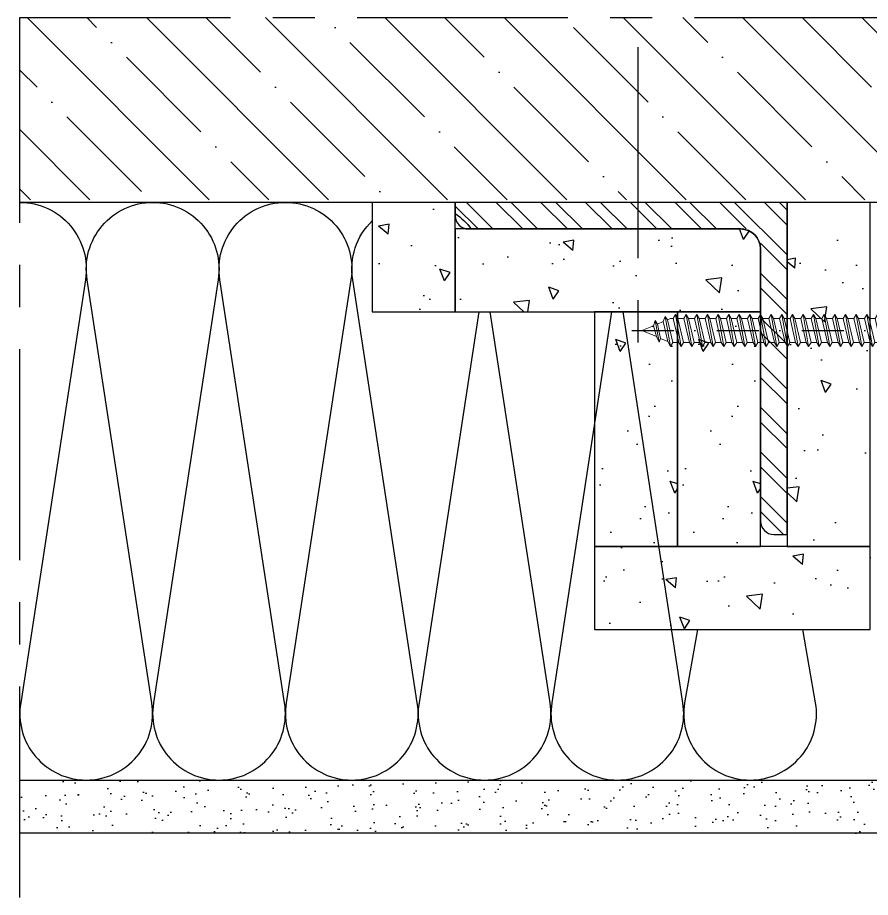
# Model space of a CAD drawing. Header units: millimetres. Extents: x -1598 to 10110, y -2803 to 662.
# Drawn here: x 2014 to 2142.5, y -763.8 to -631.3 of the extents above; entities that cross this region are included whole.
import ezdxf

# ---------------------------------------------------------------- set-up
doc = ezdxf.new("R2010")
doc.units = ezdxf.units.MM
for name, pattern in [('ACDINTGL', [3, 2, -1]), ('CENTER', [50.800000000000004, 31.75, -6.35, 6.35, -6.35]), ('DASHDOT2', [12.7, 6.35, -3.175, 0, -3.175])]:
    doc.linetypes.add(name, pattern=pattern)
for name, color, linetype in [('Cent4', 10, 'DASHDOT2'), ('CENT_12', 40, 'CENTER'), ('CENT_18', 3, 'CENTER'), ('CHide4', 10, 'ACDINTGL'), ('CONST18', 3, 'Continuous'), ('CONST25', 3, 'Continuous'), ('CONST35', 3, 'Continuous')]:
    doc.layers.add(name, color=color, linetype=linetype)
doc.layers.add('Cont3', color=70, linetype='Continuous', lineweight=18)
pattern_1 = [(140, (1900.164896579124, -944.6688997309561), (1.59390855389031, 18.2184668996004), [1.905, -20.955]), (85.00000000000001, (1900.164896579124, -944.6688997309561), (-19.105664288218, -3.524282597566698), [1.524, -16.764]), (190.451, (1900.297721579125, -943.1506997309557), (-17.51166878202919, 14.69425016659593), [1.619, -17.809]), (136.1842, (1895.084896579124, -944.6688997309561), (4.204232793272717, 27.10790408921299), [2.857499999999997, -31.43249999999998]), (186.6356, (1895.435246579125, -942.4099097309559), (-24.74255558900492, 23.74042344662372), [2.4285, -26.7135]), (81.18400000000004, (1895.084896579124, -944.6688997309561), (-24.74251178605977, 23.74046058139339), [2.286, -25.146]), (111, (1896.354896579124, -942.1288997309562), (10.22655185167625, 15.16148798353833), [1.905, -20.955]), (56.00000000000004, (1896.354896579124, -942.1288997309562), (-18.41879661223193, 6.180202834764708), [1.524, -16.764]), (161.4514, (1897.207106579124, -940.8654497309558), (-8.192285771605743, 21.34164907701245), [1.618999999999998, -17.80899999999996]), (127.5, (1900.164896579124, -944.6688997309561), (-8.455503887315311, 0.3088603250591822), [0, -16.5608, 0, -17.018, 0, -16.8275]), (97.49999999999993, (1900.164896579124, -944.6688997309561), (-10.01805748181195, 6.681966251030576), [0, -9.7028, 0, -16.1798, 0, -6.413500000000001]), (57.49999999999999, (1900.164896579124, -950.3330997309554), (0.5728743992673466, 13.55905951668714), [0, -6.349999999999995, 0, -19.81199999999998, 0, -26.28899999999998]), (47.5, (1900.164896579124, -952.8730997309563), (-2.542649103333301, 14.81291813860181), [0, -8.255, 0, -13.1572, 0, -18.669])]

# ---------------------------------------------------------------- blocks, each defined once
blk = doc.blocks.new('*U67', base_point=(44.0068394466582, 66.12203225745452))
at = {"layer": 'CONST25'}
for points in [[(44.0068394466582, 110.6220219044621, -0.4634545778523496), (48.93880906581893, 104.8000269679354), (44.07486982749748, 72.94401684098897, 0.4634545778523496), (49.0068394466582, 67.12202190446219)], [(49.0068394466582, 67.12202190446219, 0.4634545778523496), (53.93880906581892, 72.94401684098897), (49.07486982749748, 104.8000269679353, -0.4634545778523496), (54.00683944665817, 110.6220219044621, -0.4634545778523496)], [(54.0068394466582, 110.6220219044621, -0.4634545778523496), (58.93880906581892, 104.8000269679354), (54.07486982749747, 72.94401684098897, 0.4634545778523496), (59.0068394466582, 67.12202190446219)], [(59.0068394466582, 67.12202190446219, 0.4634545778523496), (63.93880906581892, 72.94401684098897), (59.07486982749747, 104.8000269679353, -0.4634545778523496), (64.0068394466582, 110.6220219044621, -0.4634545778523496)], [(64.0068394466582, 110.6220219044621, -0.4634545778523496), (68.93880906581893, 104.8000269679354), (64.07486982749748, 72.94401684098897, 0.4634545778523496), (69.0068394466582, 67.12202190446219)], [(76.79386514755893, 109.773225072523, -0.08420772985158748), (78.0068394466582, 108.6220219044621)], [(69.0068394466582, 67.12202190446219, 0.4634545778523496), (73.93880906581893, 72.94401684098897), (69.07486982749748, 104.8000269679353, -0.2475974856739737), (70.54386514755893, 109.2286559313323, -0.4634545778523496)], [(78.57937184947124, 102.3720219044621), (74.07486982749748, 72.94401684098897, 0.4634545778523496), (79.0068394466582, 67.12202190446219)], [(79.0068394466582, 67.12202190446219, 0.4634545778523496), (83.93880906581893, 72.94401684098897), (79.43430704384517, 102.3720219044621, -0.2475974856739737)], [(88.57937184947124, 102.3720219044622), (84.07486982749748, 72.94401684098897, 0.4634545778523496), (89.0068394466582, 67.12202190446219)], [(89.0068394466582, 67.12202190446219, 0.4634545778523496), (93.93880906581893, 72.94401684098897), (89.43430704384289, 102.3720219044621, -0.2475974856739737)], [(95.04092642977588, 78.46975746133688), (94.07486982749748, 72.94401684098897, 0.4634545778523496), (99.0068394466582, 67.12202190446219)], [(99.0068394466582, 67.12202190446219, 0.4634545778523496), (103.9388090658189, 72.94401684098897), (102.9727524635405, 78.46975746133688, -0.2475974856739737)]]:
    blk.add_lwpolyline(points, format="xyb", dxfattribs=at)
blk = doc.blocks.new('ws4070165')
at = {"layer": 'Cent4'}
blk.add_line((0, -79.5), (0, 1.5), dxfattribs=at)
at = {"layer": 'CHide4'}
for points in [[(-2.249999999999857, -1.332267629550188e-14), (-2.249999999999886, -1.930217387990253)], [(-1.499999999999943, -0.05601941987039449), (-1.499999999999886, -1.986236807862794)], [(-0.9999999999999996, -1.332267629550188e-14), (-0.9999999999999996, -1.930217387990253)], [(1.000000000000057, -1.332267629550188e-14), (1.000000000000114, -1.930217387990253)], [(1.5, -0.05601941987042292), (1.5, -1.986236807859014)], [(2.25, -1.332267629550188e-14), (2.25, -1.930217387990253)], [(-2.249999999999886, -1.930217387990253), (1.141309269314661e-13, -2.533103070960279)], [(2.250000000000114, -1.930217387990253), (1.141309269314661e-13, -2.533103070960279)]]:
    blk.add_lwpolyline(points, dxfattribs=at)
for centre, radius, start, end in [((-1.624999999999886, 3.319043873157299), 3.377377271188834, 259.3356704769311, 280.664329523068), ((4.440892098500626e-16, 3.357625992317012), 3.50337727118889, 253.4149171095056, 286.5850828904944), ((1.625000000000029, 3.319043873157271), 3.377377271188834, 259.335670476932, 280.6643295230689), ((-1.624999999999886, 1.388826485167031), 3.377377271188834, 259.3356704769311, 280.664329523068), ((1.141309269314661e-13, 6.165633644761543), 8.157377271188835, 262.9584886271688, 277.0415113728308), ((1.625000000000114, 1.388826485167031), 3.377377271188834, 259.335670476932, 280.6643295230689)]:
    blk.add_arc(centre, radius, start, end, dxfattribs=at)
at = {"layer": 'Cont3'}
for p, q in [((1.789999999999992, -72.40982438968966), (1.789999999999992, -73.2939100558945)), ((-1.79000000000002, -73.25218366420545), (-1.79000000000002, -73.67855772335213)), ((-1.613103839807664, -74.10562283242027), (-1.79000000000002, -73.67855772335213)), ((1.180452268242769, -75.1501361242742), (1.637967332569994, -74.04559705098545)), ((-0.9754483904147451, -75.64505926646574), (-1.347040288628625, -74.74795706612989))]:
    blk.add_line(p, q, dxfattribs=at)
blk.add_lwpolyline([(1.791506459504063, -4.294779810694877, -0.1866109358450073), (2.234515558074037, -2.99783762078016), (4.750000000000057, 0), (-4.75, 0), (-2.234515558073895, -2.99783762078016, -0.116451869033302), (-1.841963321462217, -3.777817373427993)], format="xyb", dxfattribs=at)
for points in [[(3.845889592923868e-05, -3.320854022577862), (-1.790000000000006, -3.7478163357938), (-2.399999999999991, -4.099999999999454), (-1.790000000000006, -4.452183664205108), (-1.4210854715202e-14, -4.031004026947244), (0.6099999999999994, -3.569255788066982), (-0.0001459969333410527, -3.320778904475219)], [(-2.399999999999991, -4.099999999999454), (0.6099999999999994, -3.569255788066982)], [(1.932703840336302, -2.800000000000011), (-1.932703840336274, -2.800000000000011)], [(-2.400000000000006, -5.699999999998894), (2.409999999999968, -4.851867222791142)], [(-1.790000000000006, -4.452183664205108), (-1.790000000000006, -5.347816335793766)], [(-1.79000000000002, -4.452183664204526), (-1.79000000000002, -5.347816335793183)], [(1.791506459504077, -4.294779810695161), (1.791506459504077, -4.494779810694368)], [(1.791506459504035, -5.208954634888599), (1.791506459504035, -6.094779810693794)], [(-2.400000000000006, -7.299999999998917), (2.409999999999968, -6.451867222791165)], [(-1.79000000000002, -6.052183664204549), (-1.79000000000002, -6.947816335793206)], [(-1.79000000000002, -7.652183664204571), (-1.79000000000002, -8.547816335793229)], [(1.791506459504035, -6.808954634888622), (1.791506459504035, -7.694779810693817)], [(-2.400000000000006, -8.89999999999894), (2.409999999999968, -8.051867222791188)], [(-1.79000000000002, -9.252183664204594), (-1.79000000000002, -10.14781633579325)], [(1.791506459504035, -8.408954634888644), (1.791506459504035, -9.29477981069384)], [(-2.400000000000006, -10.49999999999896), (2.409999999999968, -9.65186722279121)], [(1.791506459504035, -10.00895463488867), (1.791506459504035, -10.89477981069386)], [(-2.400000000000006, -12.09999999999899), (2.409999999999968, -11.25186722279123)], [(-1.79000000000002, -10.85218366420462), (-1.79000000000002, -11.74781633579327)], [(1.791506459504035, -11.60895463488869), (1.791506459504035, -12.49477981069388)], [(-2.400000000000006, -13.69999999999901), (2.409999999999968, -12.85186722279126)], [(-1.79000000000002, -12.45218366420464), (-1.79000000000002, -13.3478163357933)], [(1.791506459504035, -13.20895463488871), (1.791506459504035, -14.09477981069391)], [(-2.400000000000006, -15.29999999999903), (2.409999999999968, -14.45186722279128)], [(-1.79000000000002, -14.05218366420466), (-1.79000000000002, -14.94781633579332)], [(-1.79000000000002, -15.65218366420468), (-1.79000000000002, -16.54781633579334)], [(1.791506459504035, -14.80895463488874), (1.791506459504035, -15.69477981069393)], [(-2.400000000000006, -16.89999999999905), (2.409999999999968, -16.0518672227913)], [(1.791506459504035, -16.40895463488876), (1.791506459504035, -17.29477981069395)], [(-2.400000000000006, -18.49999999999908), (2.409999999999968, -17.65186722279132)], [(-1.79000000000002, -17.25218366420471), (-1.79000000000002, -18.14781633579337)], [(1.791506459504035, -18.00895463488878), (1.791506459504035, -18.89477981069398)], [(-2.400000000000006, -20.0999999999991), (2.409999999999968, -19.25186722279135)], [(-1.79000000000002, -18.85218366420473), (-1.79000000000002, -19.74781633579339)], [(1.791506459504035, -19.6089546348888), (1.791506459504035, -20.494779810694)], [(-2.400000000000006, -21.69999999999912), (2.409999999999968, -20.85186722279137)], [(-1.79000000000002, -20.45218366420475), (-1.79000000000002, -21.34781633579341)], [(-2.400000000000006, -23.29999999999914), (2.409999999999968, -22.45186722279139)], [(-1.79000000000002, -22.05218366420478), (-1.79000000000002, -22.94781633579343)], [(1.791506459504035, -21.20895463488883), (1.791506459504035, -22.09477981069402)], [(-1.79000000000002, -23.6521836642048), (-1.79000000000002, -24.54781633579346)], [(1.791506459504035, -22.80895463488885), (1.791506459504035, -23.69477981069404)], [(-2.400000000000006, -24.89999999999917), (2.409999999999968, -24.05186722279142)], [(1.791506459504035, -24.40895463488887), (1.791506459504035, -25.29477981069407)], [(-2.400000000000006, -26.49999999999919), (2.409999999999968, -25.65186722279144)], [(-1.79000000000002, -25.25218366420482), (-1.79000000000002, -26.14781633579348)], [(1.791506459504035, -26.00895463488889), (1.791506459504035, -26.89477981069409)], [(-2.400000000000006, -28.09999999999921), (2.409999999999968, -27.25186722279146)], [(-1.79000000000002, -26.85218366420484), (-1.79000000000002, -27.7478163357935)], [(1.791506459504035, -27.60895463488892), (1.791506459504035, -28.49477981069411)], [(-2.400000000000006, -29.69999999999924), (2.409999999999968, -28.85186722279148)], [(-1.79000000000002, -28.45218366420487), (-1.79000000000002, -29.34781633579352)], [(-2.400000000000006, -31.29999999999926), (2.409999999999968, -30.45186722279151)], [(-1.79000000000002, -30.05218366420489), (-1.79000000000002, -30.94781633579355)], [(1.791506459504035, -29.20895463488894), (1.791506459504035, -30.09477981069413)], [(-1.79000000000002, -31.65218366420491), (-1.79000000000002, -32.54781633579357)], [(1.791506459504035, -30.80895463488896), (1.791506459504035, -31.69477981069416)], [(-2.400000000000006, -32.89999999999928), (2.409999999999968, -32.05186722279153)], [(1.791506459504035, -32.40895463488899), (1.791506459504035, -33.29477981069418)], [(-2.400000000000006, -34.4999999999993), (2.409999999999968, -33.65186722279155)], [(-1.79000000000002, -33.25218366420494), (-1.79000000000002, -34.14781633579359)], [(1.791506459504035, -34.00895463488901), (1.791506459504035, -34.8947798106942)], [(-2.400000000000006, -36.09999999999933), (2.409999999999968, -35.25186722279157)], [(-1.79000000000002, -34.85218366420496), (-1.79000000000002, -35.74781633579362)], [(1.791506459504035, -35.60895463488903), (1.791506459504035, -36.49477981069423)], [(-2.400000000000006, -37.69999999999935), (2.409999999999968, -36.8518672227916)], [(-1.79000000000002, -36.45218366420498), (-1.79000000000002, -37.34781633579364)], [(-1.79000000000002, -38.052183664205), (-1.79000000000002, -38.94781633579366)], [(1.791506459504035, -37.20895463488905), (1.791506459504035, -38.09477981069425)], [(-2.400000000000006, -39.29999999999937), (2.409999999999968, -38.45186722279162)], [(-1.79000000000002, -39.65218366420503), (-1.79000000000002, -40.54781633579368)], [(1.791506459504035, -38.80895463488908), (1.791506459504035, -39.69477981069427)], [(-2.400000000000006, -40.89999999999939), (2.409999999999968, -40.05186722279164)], [(1.791506459504035, -40.4089546348891), (1.791506459504035, -41.29477981069429)], [(-2.400000000000006, -42.49999999999942), (2.409999999999968, -41.65186722279167)], [(-1.79000000000002, -41.25218366420505), (-1.79000000000002, -42.14781633579371)], [(1.791506459504035, -42.00895463488912), (1.791506459504035, -42.89477981069432)], [(-2.400000000000006, -44.09999999999944), (2.409999999999968, -43.25186722279169)], [(-1.79000000000002, -42.85218366420507), (-1.79000000000002, -43.74781633579373)], [(1.791506459504035, -43.60895463488914), (1.791506459504035, -44.49477981069434)], [(-2.400000000000006, -45.69999999999946), (2.409999999999968, -44.85186722279171)], [(-1.79000000000002, -44.45218366420509), (-1.79000000000002, -45.34781633579375)], [(-1.79000000000002, -46.05218366420512), (-1.79000000000002, -46.94781633579377)], [(1.791506459504035, -45.20895463488917), (1.791506459504035, -46.09477981069436)], [(-2.400000000000006, -47.29999999999949), (2.409999999999968, -46.45186722279173)], [(-1.79000000000002, -47.65218366420514), (-1.79000000000002, -48.5478163357938)], [(1.791506459504049, -46.80895463488919), (1.791506459504035, -47.69477981069438)], [(-2.400000000000006, -48.89999999999951), (2.409999999999968, -48.05186722279176)], [(1.791506459504049, -48.40895463488921), (1.791506459504035, -49.29477981069441)], [(-2.400000000000006, -50.49999999999953), (2.409999999999968, -49.65186722279178)], [(-1.79000000000002, -49.25218366420516), (-1.79000000000002, -50.14781633579382)], [(1.791506459504049, -50.00895463488924), (1.791506459504035, -50.89477981069443)], [(-2.400000000000006, -52.09999999999955), (2.409999999999968, -51.2518672227918)], [(-1.79000000000002, -50.85218366420519), (-1.79000000000002, -51.74781633579384)], [(1.789999999999992, -51.60982438968942), (1.789999999999992, -52.49391005589426)], [(-2.400000000000006, -53.69999999999958), (2.409999999999968, -52.85186722279182)], [(-1.79000000000002, -52.45218366420521), (-1.79000000000002, -53.34781633579387)], [(-1.79000000000002, -54.05218366420523), (-1.79000000000002, -54.94781633579389)], [(1.789999999999992, -53.20982438968944), (1.789999999999992, -54.09391005589428)], [(-2.400000000000006, -55.2999999999996), (2.409999999999968, -54.45186722279185)], [(1.789999999999992, -54.80982438968947), (1.789999999999992, -55.69391005589431)], [(-2.400000000000006, -56.89999999999962), (2.409999999999968, -56.05186722279187)], [(-1.79000000000002, -55.65218366420525), (-1.79000000000002, -56.54781633579391)], [(1.789999999999992, -56.40982438968949), (1.789999999999992, -57.29391005589433)], [(-2.400000000000006, -58.49999999999964), (2.409999999999968, -57.65186722279189)], [(-1.79000000000002, -57.25218366420528), (-1.79000000000002, -58.14781633579393)], [(1.789999999999992, -58.00982438968951), (1.789999999999992, -58.89391005589435)], [(-2.400000000000006, -60.09999999999967), (2.409999999999968, -59.25186722279192)], [(-1.79000000000002, -58.8521836642053), (-1.79000000000002, -59.74781633579396)], [(1.789999999999992, -59.60982438968954), (1.789999999999992, -60.49391005589437)], [(-2.400000000000006, -61.69999999999969), (2.409999999999968, -60.85186722279194)], [(-1.79000000000002, -60.45218366420532), (-1.79000000000002, -61.34781633579398)], [(-1.79000000000002, -62.05218366420534), (-1.79000000000002, -62.947816335794)], [(1.789999999999992, -61.20982438968956), (1.789999999999992, -62.0939100558944)], [(-2.400000000000006, -63.29999999999971), (2.409999999999968, -62.45186722279196)], [(1.789999999999992, -62.80982438968958), (1.789999999999992, -63.69391005589442)], [(-2.400000000000006, -64.89999999999974), (2.409999999999968, -64.05186722279198)], [(-1.79000000000002, -63.65218366420537), (-1.79000000000002, -64.54781633579402)], [(1.789999999999992, -64.4098243896896), (1.789999999999992, -65.29391005589444)], [(-2.400000000000006, -66.49999999999976), (2.409999999999968, -65.651867222792)], [(-1.79000000000002, -65.25218366420539), (-1.79000000000002, -66.14781633579405)], [(1.789999999999992, -66.00982438968963), (1.789999999999992, -66.89391005589447)], [(-2.400000000000006, -68.09999999999972), (2.409999999999968, -67.25186722279197)], [(-1.79000000000002, -66.85218366420541), (-1.79000000000002, -67.74781633579407)], [(-2.400000000000006, -69.69999999999975), (2.409999999999968, -68.851867222792)], [(-1.79000000000002, -68.45218366420538), (-1.79000000000002, -69.34781633579404)], [(1.789999999999992, -67.60982438968959), (1.789999999999992, -68.49391005589443)], [(-1.79000000000002, -70.0521836642054), (-1.79000000000002, -70.94781633579406)], [(1.789999999999992, -69.20982438968962), (1.789999999999992, -70.09391005589445)], [(-2.400000000000006, -71.29999999999977), (2.409999999999968, -70.45186722279202)], [(1.789999999999992, -70.80982438968964), (1.789999999999992, -71.69391005589448)], [(-2.400000000000006, -72.89999999999979), (2.409999999999968, -72.05186722279204)], [(-1.79000000000002, -71.65218366420542), (-1.79000000000002, -72.54781633579408)], [(-2.129745309558766, -74.45234680641195), (2.409999999999968, -73.65186722279206)], [(-1.502585629176211, -75.96644421256521), (1.739368305670383, -75.39480026363779)], [(0.9159305740027268, -75.78874798605041), (-2.842170943040401e-14, -77.99999999999999), (-0.7267659718505276, -76.24543173408722)]]:
    blk.add_lwpolyline(points, dxfattribs=at)
for points in [[(1.789999999999992, -5.209824389688762), (2.409999999999968, -4.851867222791142), (1.789999999999992, -4.493910055893579), (-1.79000000000002, -5.34781633579324), (-2.400000000000006, -5.699999999998894), (-1.79000000000002, -6.052183664204549)], [(1.789999999999992, -6.809824389688785), (2.409999999999968, -6.451867222791165), (1.789999999999992, -6.093910055893602), (-1.79000000000002, -6.947816335793263), (-2.400000000000006, -7.299999999998917), (-1.79000000000002, -7.652183664204571)], [(1.789999999999992, -8.409824389688808), (2.409999999999968, -8.051867222791188), (1.789999999999992, -7.693910055893625), (-1.79000000000002, -8.547816335793286), (-2.400000000000006, -8.89999999999894), (-1.79000000000002, -9.252183664204594)], [(1.789999999999992, -10.00982438968883), (2.409999999999968, -9.65186722279121), (1.789999999999992, -9.293910055893647), (-1.79000000000002, -10.14781633579331), (-2.400000000000006, -10.49999999999896), (-1.79000000000002, -10.85218366420462)], [(1.789999999999992, -11.60982438968885), (2.409999999999968, -11.25186722279123), (1.789999999999992, -10.89391005589367), (-1.79000000000002, -11.74781633579333), (-2.400000000000006, -12.09999999999899), (-1.79000000000002, -12.45218366420464)], [(1.789999999999992, -13.20982438968888), (2.409999999999968, -12.85186722279126), (1.789999999999992, -12.49391005589369), (-1.79000000000002, -13.34781633579335), (-2.400000000000006, -13.69999999999901), (-1.79000000000002, -14.05218366420466)], [(1.789999999999992, -14.8098243896889), (2.409999999999968, -14.45186722279128), (1.789999999999992, -14.09391005589372), (-1.79000000000002, -14.94781633579338), (-2.400000000000006, -15.29999999999903), (-1.79000000000002, -15.65218366420468)], [(1.789999999999992, -16.40982438968892), (2.409999999999968, -16.0518672227913), (1.789999999999992, -15.69391005589374), (-1.79000000000002, -16.5478163357934), (-2.400000000000006, -16.89999999999905), (-1.79000000000002, -17.25218366420471)], [(1.789999999999992, -18.00982438968894), (2.409999999999968, -17.65186722279132), (1.789999999999992, -17.29391005589376), (-1.79000000000002, -18.14781633579342), (-2.400000000000006, -18.49999999999908), (-1.79000000000002, -18.85218366420473)], [(1.789999999999992, -19.60982438968897), (2.409999999999968, -19.25186722279135), (1.789999999999992, -18.89391005589378), (-1.79000000000002, -19.74781633579344), (-2.400000000000006, -20.0999999999991), (-1.79000000000002, -20.45218366420475)], [(1.789999999999992, -21.20982438968899), (2.409999999999968, -20.85186722279137), (1.789999999999992, -20.49391005589381), (-1.79000000000002, -21.34781633579347), (-2.400000000000006, -21.69999999999912), (-1.79000000000002, -22.05218366420478)], [(1.789999999999992, -22.80982438968901), (2.409999999999968, -22.45186722279139), (1.789999999999992, -22.09391005589383), (-1.79000000000002, -22.94781633579349), (-2.400000000000006, -23.29999999999914), (-1.79000000000002, -23.6521836642048)], [(1.789999999999992, -24.40982438968904), (2.409999999999968, -24.05186722279142), (1.789999999999992, -23.69391005589385), (-1.79000000000002, -24.54781633579351), (-2.400000000000006, -24.89999999999917), (-1.79000000000002, -25.25218366420482)], [(1.789999999999992, -26.00982438968906), (2.409999999999968, -25.65186722279144), (1.789999999999992, -25.29391005589387), (-1.79000000000002, -26.14781633579354), (-2.400000000000006, -26.49999999999919), (-1.79000000000002, -26.85218366420484)], [(1.789999999999992, -27.60982438968908), (2.409999999999968, -27.25186722279146), (1.789999999999992, -26.8939100558939), (-1.79000000000002, -27.74781633579356), (-2.400000000000006, -28.09999999999921), (-1.79000000000002, -28.45218366420487)], [(1.789999999999992, -29.2098243896891), (2.409999999999968, -28.85186722279148), (1.789999999999992, -28.49391005589392), (-1.79000000000002, -29.34781633579358), (-2.400000000000006, -29.69999999999924), (-1.79000000000002, -30.05218366420489)], [(1.789999999999992, -30.80982438968913), (2.409999999999968, -30.45186722279151), (1.789999999999992, -30.09391005589394), (-1.79000000000002, -30.9478163357936), (-2.400000000000006, -31.29999999999926), (-1.79000000000002, -31.65218366420491)], [(1.789999999999992, -32.40982438968915), (2.409999999999968, -32.05186722279153), (1.789999999999992, -31.69391005589397), (-1.79000000000002, -32.54781633579363), (-2.400000000000006, -32.89999999999928), (-1.79000000000002, -33.25218366420494)], [(1.789999999999992, -34.00982438968917), (2.409999999999968, -33.65186722279155), (1.789999999999992, -33.29391005589399), (-1.79000000000002, -34.14781633579365), (-2.400000000000006, -34.4999999999993), (-1.79000000000002, -34.85218366420496)], [(1.789999999999992, -35.60982438968919), (2.409999999999968, -35.25186722279157), (1.789999999999992, -34.89391005589401), (-1.79000000000002, -35.74781633579367), (-2.400000000000006, -36.09999999999933), (-1.79000000000002, -36.45218366420498)], [(1.789999999999992, -37.20982438968922), (2.409999999999968, -36.8518672227916), (1.789999999999992, -36.49391005589403), (-1.79000000000002, -37.34781633579369), (-2.400000000000006, -37.69999999999935), (-1.79000000000002, -38.052183664205)], [(1.789999999999992, -38.80982438968924), (2.409999999999968, -38.45186722279162), (1.789999999999992, -38.09391005589406), (-1.79000000000002, -38.94781633579372), (-2.400000000000006, -39.29999999999937), (-1.79000000000002, -39.65218366420503)], [(1.789999999999992, -40.40982438968926), (2.409999999999968, -40.05186722279164), (1.789999999999992, -39.69391005589408), (-1.79000000000002, -40.54781633579374), (-2.400000000000006, -40.89999999999939), (-1.79000000000002, -41.25218366420505)], [(1.789999999999992, -42.00982438968929), (2.409999999999968, -41.65186722279167), (1.789999999999992, -41.2939100558941), (-1.79000000000002, -42.14781633579376), (-2.400000000000006, -42.49999999999942), (-1.79000000000002, -42.85218366420507)], [(1.789999999999992, -43.60982438968931), (2.409999999999968, -43.25186722279169), (1.789999999999992, -42.89391005589412), (-1.79000000000002, -43.74781633579379), (-2.400000000000006, -44.09999999999944), (-1.79000000000002, -44.45218366420509)], [(1.789999999999992, -45.20982438968933), (2.409999999999968, -44.85186722279171), (1.789999999999992, -44.49391005589415), (-1.79000000000002, -45.34781633579381), (-2.400000000000006, -45.69999999999946), (-1.79000000000002, -46.05218366420512)], [(1.789999999999992, -46.80982438968935), (2.409999999999968, -46.45186722279173), (1.789999999999992, -46.09391005589417), (-1.79000000000002, -46.94781633579383), (-2.400000000000006, -47.29999999999949), (-1.79000000000002, -47.65218366420514)], [(1.789999999999992, -48.40982438968938), (2.409999999999968, -48.05186722279176), (1.789999999999992, -47.69391005589419), (-1.79000000000002, -48.54781633579385), (-2.400000000000006, -48.89999999999951), (-1.79000000000002, -49.25218366420516)], [(1.789999999999992, -50.0098243896894), (2.409999999999968, -49.65186722279178), (1.789999999999992, -49.29391005589422), (-1.79000000000002, -50.14781633579388), (-2.400000000000006, -50.49999999999953), (-1.79000000000002, -50.85218366420519)], [(1.789999999999992, -51.60982438968942), (2.409999999999968, -51.2518672227918), (1.789999999999992, -50.89391005589424), (-1.79000000000002, -51.7478163357939), (-2.400000000000006, -52.09999999999955), (-1.79000000000002, -52.45218366420521)], [(1.789999999999992, -53.20982438968944), (2.409999999999968, -52.85186722279182), (1.789999999999992, -52.49391005589426), (-1.79000000000002, -53.34781633579392), (-2.400000000000006, -53.69999999999958), (-1.79000000000002, -54.05218366420523)], [(1.789999999999992, -54.80982438968947), (2.409999999999968, -54.45186722279185), (1.789999999999992, -54.09391005589428), (-1.79000000000002, -54.94781633579395), (-2.400000000000006, -55.2999999999996), (-1.79000000000002, -55.65218366420525)], [(1.789999999999992, -56.40982438968949), (2.409999999999968, -56.05186722279187), (1.789999999999992, -55.69391005589431), (-1.79000000000002, -56.54781633579397), (-2.400000000000006, -56.89999999999962), (-1.79000000000002, -57.25218366420528)], [(1.789999999999992, -58.00982438968951), (2.409999999999968, -57.65186722279189), (1.789999999999992, -57.29391005589433), (-1.79000000000002, -58.14781633579399), (-2.400000000000006, -58.49999999999964), (-1.79000000000002, -58.8521836642053)], [(1.789999999999992, -59.60982438968954), (2.409999999999968, -59.25186722279192), (1.789999999999992, -58.89391005589435), (-1.79000000000002, -59.74781633579401), (-2.400000000000006, -60.09999999999967), (-1.79000000000002, -60.45218366420532)], [(1.789999999999992, -61.20982438968956), (2.409999999999968, -60.85186722279194), (1.789999999999992, -60.49391005589437), (-1.79000000000002, -61.34781633579404), (-2.400000000000006, -61.69999999999969), (-1.79000000000002, -62.05218366420534)], [(1.789999999999992, -62.80982438968958), (2.409999999999968, -62.45186722279196), (1.789999999999992, -62.0939100558944), (-1.79000000000002, -62.94781633579406), (-2.400000000000006, -63.29999999999971), (-1.79000000000002, -63.65218366420537)], [(1.789999999999992, -64.4098243896896), (2.409999999999968, -64.05186722279198), (1.789999999999992, -63.69391005589442), (-1.79000000000002, -64.54781633579408), (-2.400000000000006, -64.89999999999974), (-1.79000000000002, -65.25218366420539)], [(1.789999999999992, -66.00982438968963), (2.409999999999968, -65.651867222792), (1.789999999999992, -65.29391005589444), (-1.79000000000002, -66.1478163357941), (-2.400000000000006, -66.49999999999976), (-1.79000000000002, -66.85218366420541)], [(1.789999999999992, -67.60982438968959), (2.409999999999968, -67.25186722279197), (1.789999999999992, -66.89391005589441), (-1.79000000000002, -67.74781633579407), (-2.400000000000006, -68.09999999999972), (-1.79000000000002, -68.45218366420538)], [(1.789999999999992, -69.20982438968962), (2.409999999999968, -68.851867222792), (1.789999999999992, -68.49391005589443), (-1.79000000000002, -69.34781633579409), (-2.400000000000006, -69.69999999999975), (-1.79000000000002, -70.0521836642054)], [(1.789999999999992, -70.80982438968964), (2.409999999999968, -70.45186722279202), (1.789999999999992, -70.09391005589445), (-1.79000000000002, -70.94781633579412), (-2.400000000000006, -71.29999999999977), (-1.79000000000002, -71.65218366420542)], [(1.789999999999992, -72.40982438968966), (2.409999999999968, -72.05186722279204), (1.789999999999992, -71.69391005589448), (-1.79000000000002, -72.54781633579414), (-2.400000000000006, -72.89999999999979), (-1.79000000000002, -73.25218366420545)], [(1.637967332569995, -74.04559705098545), (2.409999999999968, -73.65186722279206), (1.789999999999992, -73.2939100558945), (-1.613103839807667, -74.10562283242025), (-2.129745309558766, -74.45234680641195), (-1.347040288628621, -74.7479570661299)], [(1.180452268242769, -75.1501361242742), (1.739368305670383, -75.39480026363779), (0.915930574002724, -75.78874798605041), (-0.7267659718505303, -76.24543173408722), (-1.502585629176211, -75.96644421256521), (-0.9754483904147443, -75.64505926646574)]]:
    blk.add_lwpolyline(points, close=True, dxfattribs=at)

msp = doc.modelspace()

# ---------------------------------------------------------------- hatches: boundary and pattern name
at = {"layer": 'CONST25'}
h = msp.add_hatch(dxfattribs=at)
h.set_pattern_fill('ANSI35', color=256, scale=2, angle=90, style=0)
h.set_pattern_definition([(135, (1900.164897177063, -1144.668900315588), (-8.980256121069154, -8.980256121069152), []), (135, (1900.164897177063, -1135.688640315588), (-8.980256121069154, -8.980256121069152), [15.875, -3.175, 0, -3.175])])
h.paths.add_polyline_path([(2107.409893440067, -658.7239896387941), (2189.914443032303, -658.7239896387941), (2189.914443032303, -631.2932967910397), (2014.336288872865, -631.2932967910397), (2014.336288872865, -658.7239896387941)])
h = msp.add_hatch(dxfattribs=at)
h.set_pattern_fill('AR-CONC', color=256, scale=0.1, angle=90, style=0)
h.set_pattern_definition([(140, (1990.164896579124, -1144.668899730956), (1.59390855389031, 18.2184668996004), [1.905, -20.955]), (85.00000000000001, (1990.164896579124, -1144.668899730956), (-19.105664288218, -3.524282597566698), [1.524, -16.764]), (190.451, (1990.297721579125, -1143.150699730956), (-17.51166878202919, 14.69425016659593), [1.619, -17.809]), (136.1842, (1985.084896579124, -1144.668899730956), (4.204232793272717, 27.10790408921299), [2.857499999999997, -31.43249999999998]), (186.6356, (1985.435246579125, -1142.409909730956), (-24.74255558900492, 23.74042344662372), [2.4285, -26.7135]), (81.18400000000004, (1985.084896579124, -1144.668899730956), (-24.74251178605977, 23.74046058139339), [2.286, -25.146]), (111, (1986.354896579124, -1142.128899730956), (10.22655185167625, 15.16148798353833), [1.905, -20.955]), (56.00000000000004, (1986.354896579124, -1142.128899730956), (-18.41879661223193, 6.180202834764708), [1.524, -16.764]), (161.4514, (1987.207106579124, -1140.865449730956), (-8.192285771605743, 21.34164907701245), [1.618999999999998, -17.80899999999996]), (127.5, (1990.164896579124, -1144.668899730956), (-8.455503887315311, 0.3088603250591822), [0, -16.5608, 0, -17.018, 0, -16.8275]), (97.49999999999993, (1990.164896579124, -1144.668899730956), (-10.01805748181195, 6.681966251030576), [0, -9.7028, 0, -16.1798, 0, -6.413500000000001]), (57.49999999999999, (1990.164896579124, -1150.333099730955), (0.5728743992673466, 13.55905951668714), [0, -6.349999999999995, 0, -19.81199999999998, 0, -26.28899999999998]), (47.5, (1990.164896579124, -1152.873099730956), (-2.542649103333301, 14.81291813860181), [0, -8.255, 0, -13.1572, 0, -18.669])])
h.paths.add_polyline_path([(2079.910340274666, -659.1239896387938), (2067.410340274666, -659.1239896387938), (2067.410340274666, -675.6239896387938), (2079.910340274666, -675.6239896387938)])
h = msp.add_hatch(dxfattribs=at)
h.set_pattern_fill('ANSI32', color=256, scale=0.5, angle=90, style=0)
h.set_pattern_definition([(135, (1900.164896579124, -944.6688997309561), (-3.367596045400933, -3.367596045400933), []), (135, (1900.164896579124, -942.4238347309561), (-3.367596045400933, -3.367596045400933), [])])
h.paths.add_polyline_path([(2129.910340274666, -659.1239896387938), (2079.910340274666, -659.1239896387938), (2079.910340274666, -663.1239896387938), (2125.910340274666, -663.1239896387938), (2125.910340274666, -709.1239896387938), (2129.910340274666, -709.1239896387938)])
h = msp.add_hatch(dxfattribs=at)
h.set_pattern_fill('AR-CONC', color=256, scale=0.1, angle=90, style=0)
h.set_pattern_definition(pattern_1)
h.paths.add_polyline_path([(2142.410340274666, -659.1239896387938), (2129.910340274666, -659.1239896387938), (2129.910340274666, -709.1239896387938), (2129.910340274666, -710.9285185250442), (2142.410340274666, -710.9285185250442)])
h = msp.add_hatch(dxfattribs=at)
h.set_pattern_fill('AR-CONC', color=256, scale=0.1, angle=90, style=0)
h.set_pattern_definition([(140, (1900.164896579124, -1204.668899730956), (1.59390855389031, 18.2184668996004), [1.905, -20.955]), (85.00000000000001, (1900.164896579124, -1204.668899730956), (-19.105664288218, -3.524282597566698), [1.524, -16.764]), (190.451, (1900.297721579125, -1203.150699730956), (-17.51166878202919, 14.69425016659593), [1.619, -17.809]), (136.1842, (1895.084896579124, -1204.668899730956), (4.204232793272717, 27.10790408921299), [2.857499999999997, -31.43249999999998]), (186.6356, (1895.435246579125, -1202.409909730956), (-24.74255558900492, 23.74042344662372), [2.4285, -26.7135]), (81.18400000000004, (1895.084896579124, -1204.668899730956), (-24.74251178605977, 23.74046058139339), [2.286, -25.146]), (111, (1896.354896579124, -1202.128899730956), (10.22655185167625, 15.16148798353833), [1.905, -20.955]), (56.00000000000004, (1896.354896579124, -1202.128899730956), (-18.41879661223193, 6.180202834764708), [1.524, -16.764]), (161.4514, (1897.207106579124, -1200.865449730956), (-8.192285771605743, 21.34164907701245), [1.618999999999998, -17.80899999999996]), (127.5, (1900.164896579124, -1204.668899730956), (-8.455503887315311, 0.3088603250591822), [0, -16.5608, 0, -17.018, 0, -16.8275]), (97.49999999999993, (1900.164896579124, -1204.668899730956), (-10.01805748181195, 6.681966251030576), [0, -9.7028, 0, -16.1798, 0, -6.413500000000001]), (57.49999999999999, (1900.164896579124, -1210.333099730955), (0.5728743992673466, 13.55905951668714), [0, -6.349999999999995, 0, -19.81199999999998, 0, -26.28899999999998]), (47.5, (1900.164896579124, -1212.873099730956), (-2.542649103333301, 14.81291813860181), [0, -8.255, 0, -13.1572, 0, -18.669])])
h.paths.add_polyline_path([(2125.910340274666, -663.1239896387938), (2079.910340274666, -663.1239896387938), (2079.910340274666, -675.6239896387938), (2125.910340274666, -675.6239896387938)])
h = msp.add_hatch(dxfattribs=at)
h.set_pattern_fill('AR-CONC', color=256, scale=0.1, angle=90, style=0)
h.set_pattern_definition([(140, (1887.664896579124, -944.6688997309561), (1.59390855389031, 18.2184668996004), [1.905, -20.955]), (85.00000000000001, (1887.664896579124, -944.6688997309561), (-19.105664288218, -3.524282597566698), [1.524, -16.764]), (190.451, (1887.797721579125, -943.1506997309557), (-17.51166878202919, 14.69425016659593), [1.619, -17.809]), (136.1842, (1882.584896579124, -944.6688997309561), (4.204232793272717, 27.10790408921299), [2.857499999999997, -31.43249999999998]), (186.6356, (1882.935246579125, -942.4099097309559), (-24.74255558900492, 23.74042344662372), [2.4285, -26.7135]), (81.18400000000004, (1882.584896579124, -944.6688997309561), (-24.74251178605977, 23.74046058139339), [2.286, -25.146]), (111, (1883.854896579124, -942.1288997309562), (10.22655185167625, 15.16148798353833), [1.905, -20.955]), (56.00000000000004, (1883.854896579124, -942.1288997309562), (-18.41879661223193, 6.180202834764708), [1.524, -16.764]), (161.4514, (1884.707106579124, -940.8654497309558), (-8.192285771605743, 21.34164907701245), [1.618999999999998, -17.80899999999996]), (127.5, (1887.664896579124, -944.6688997309561), (-8.455503887315311, 0.3088603250591822), [0, -16.5608, 0, -17.018, 0, -16.8275]), (97.49999999999993, (1887.664896579124, -944.6688997309561), (-10.01805748181195, 6.681966251030576), [0, -9.7028, 0, -16.1798, 0, -6.413500000000001]), (57.49999999999999, (1887.664896579124, -950.3330997309554), (0.5728743992673466, 13.55905951668714), [0, -6.349999999999995, 0, -19.81199999999998, 0, -26.28899999999998]), (47.5, (1887.664896579124, -952.8730997309563), (-2.542649103333301, 14.81291813860181), [0, -8.255, 0, -13.1572, 0, -18.669])])
h.paths.add_polyline_path([(2113.410340274666, -675.6239896387938), (2100.910340274666, -675.6239896387938), (2100.910340274666, -710.9285185250442), (2113.410340274666, -710.9285185250442), (2113.410340274666, -709.1239896387938)])
h = msp.add_hatch(dxfattribs=at)
h.set_pattern_fill('AR-CONC', color=256, scale=0.1, angle=90, style=0)
h.set_pattern_definition(pattern_1)
h.paths.add_polyline_path([(2125.910340274666, -675.6239896387938), (2113.410340274666, -675.6239896387938), (2113.410340274666, -710.9285185250442), (2125.910340274666, -710.9285185250442), (2125.910340274666, -709.1239896387938)])
h = msp.add_hatch(dxfattribs=at)
h.set_pattern_fill('AR-CONC', color=256, scale=0.1, angle=90, style=0)
h.set_pattern_definition([(140, (1915.674551191805, -825.2909571186296), (1.59390855389031, 18.2184668996004), [1.905, -20.955]), (85.00000000000001, (1915.674551191805, -825.2909571186296), (-19.10568452390352, -3.524342142496933), [1.524, -16.764058417]), (190.4514447, (1915.807376541805, -823.7727564186303), (-17.51177519121951, 14.69412470903533), [1.61900088, -17.80902446]), (136.1842, (1910.594551191806, -825.2909571186296), (4.204232793272717, 27.10790408921299), [2.857499999999997, -31.43249999999998]), (186.63555761, (1910.944901191805, -823.0319671186303), (-24.74261245977215, 23.7404134051503), [2.428502314, -26.713560816]), (81.18415117, (1910.594551191806, -825.2909571186296), (-24.74261245855327, 23.74041340649771), [2.285996707, -25.145973192]), (111, (1911.864551191805, -822.7509571186297), (10.22651981870876, 15.16143912691325), [1.905, -20.955]), (56.00000000000004, (1911.864551191805, -822.7509571186297), (-18.41879661223193, 6.180202834764708), [1.524, -16.764]), (161.451445, (1912.716761181805, -821.4875038586301), (-8.192276888590523, 21.34164192787162), [1.61900088, -17.80899376]), (127.5, (1915.674551191805, -825.2909571186296), (-8.455503887315311, 0.3088603250591822), [0, -16.5608, 0, -17.018, 0, -16.8275]), (97.49999999999993, (1915.674551191805, -825.2909571186296), (-10.01805748181195, 6.681966251030576), [0, -9.7028, 0, -16.1798, 0, -6.413500000000001]), (57.49999999999999, (1915.674551191805, -830.9551571186298), (0.5728743992673466, 13.55905951668714), [0, -6.349999999999995, 0, -19.81199999999998, 0, -26.28899999999998]), (47.5, (1915.674551191805, -833.4951571186298), (-2.542649103333301, 14.81291813860181), [0, -8.255, 0, -13.1572, 0, -18.669])])
h.paths.add_polyline_path([(2142.410340274666, -710.9285185250442), (2100.910340274666, -710.9285185250442), (2100.910340274666, -723.4285185250442), (2142.410340274666, -723.4285185250442)])
at = {"layer": 'CONST35'}
h = msp.add_hatch(dxfattribs=at)
h.set_pattern_fill('AR-SAND', color=256, scale=0.1, angle=90, style=0)
h.set_pattern_definition([(127.5, (1893.26803119719, -1075.938493459551), (-4.894132373293424, -0.1600031295984043), [0, -3.860800000000001, 0, -4.318000000000001, 0, -4.1275]), (97.49999999999993, (1893.26803119719, -1075.938493459551), (-7.168251005683543, 4.495232831380027), [0, -2.0828, 0, -3.4798, 0, -1.3335]), (57.49999999999999, (1893.26803119719, -1079.062693459551), (-0.01437184678545643, 7.90992370241458), [0, -1.269999999999999, 0, -4.571999999999995, 0, -5.968999999999995]), (47.5, (1893.26803119719, -1079.062693459551), (-2.229293232572162, 7.635564524722972), [0, -0.635, 0, -2.9972, 0, -3.429])])
h.paths.add_polyline_path([(2168.509893440068, -754.1239896387938), (2014.335842038266, -754.1239896387938), (2014.335842038266, -746.1239896387938), (2168.509893440068, -746.1239896387938)])

# ---------------------------------------------------------------- linework, layer by layer
at = {"layer": 'CENT_12'}
msp.add_lwpolyline([(2107.409893440067, -635.7683585935897), (2107.409893440067, -682.4796206839987)], dxfattribs=at)
at = {"layer": 'CENT_18'}
for p, q in [((2014.336288872865, -631.2932967910397), (2194.9408384651, -631.2932967910397)), ((2014.336288872865, -763.7932967910397), (2014.336288872865, -631.2932967910397))]:
    msp.add_line(p, q, dxfattribs=at)
at = {"layer": 'CONST25'}
msp.add_lwpolyline([(2117.409893440067, -659.1239896387938), (2087.409893440067, -659.1239896387938)], dxfattribs=at)
at = {"layer": 'CONST35'}
msp.add_line((2190.314443032303, -659.1239896387938), (2014.336288872865, -659.1239896387938), dxfattribs=at)
for points in [[(2079.910340274666, -659.1239896387938), (2067.410340274666, -659.1239896387938), (2067.410340274666, -675.6239896387938), (2079.910340274666, -675.6239896387938), (2079.910340274666, -659.1239896387938)], [(2129.910340274666, -710.9285185250442), (2142.410340274666, -710.9285185250442), (2142.410340274666, -659.1239896387938), (2129.910340274666, -659.1239896387938), (2129.910340274666, -710.9285185250442)], [(2100.910340274666, -710.9285185250442), (2113.410340274666, -710.9285185250442), (2113.410340274666, -675.6239896387938), (2100.910340274666, -675.6239896387938), (2100.910340274666, -710.9285185250442)], [(2113.410340274666, -710.9285185250442), (2125.910340274666, -710.9285185250442), (2125.910340274666, -675.6239896387938), (2113.410340274666, -675.6239896387938), (2113.410340274666, -710.9285185250442)], [(2142.410340274666, -723.4285185250442), (2142.410340274666, -710.9285185250442), (2100.910340274666, -710.9285185250442), (2100.910340274666, -723.4285185250442), (2142.410340274666, -723.4285185250442)]]:
    msp.add_lwpolyline(points, dxfattribs=at)
for points in [[(2079.910340274666, -661.1239896387938, 0.414213562373095), (2081.910340274666, -663.1239896387938), (2122.910340274666, -663.1239896387938, -0.4142135623730954), (2125.910340274666, -666.1239896387938), (2125.910340274666, -707.1239896387938, 0.414213562373095), (2127.910340274666, -709.1239896387938), (2129.910340274666, -709.1239896387938), (2129.910340274666, -659.1239896387938), (2079.910340274666, -659.1239896387938)], [(2125.910340274666, -675.6239896387938), (2125.910340274666, -666.1239896387938, 0.414213562373095), (2122.910340274666, -663.1239896387938), (2079.910340274666, -663.1239896387938), (2079.910340274666, -675.6239896387938)]]:
    msp.add_lwpolyline(points, format="xyb", close=True, dxfattribs=at)
msp.add_lwpolyline([(2168.509893440068, -754.1239896387938), (2014.335842038266, -754.1239896387938), (2014.335842038266, -746.1239896387938), (2168.509893440068, -746.1239896387938)], close=True, dxfattribs=at)

# ---------------------------------------------------------------- block references
at = {"rotation": 270}
msp.add_blockref('ws4070165', (2186.009893440068, -678.423989638794), dxfattribs=at)
at = {"layer": 'CONST18', "xscale": 2, "yscale": 2, "zscale": 2}
msp.add_blockref('*U67', (2014.336288872865, -748.123968932809), dxfattribs=at)

doc.saveas('drawing.dxf')
